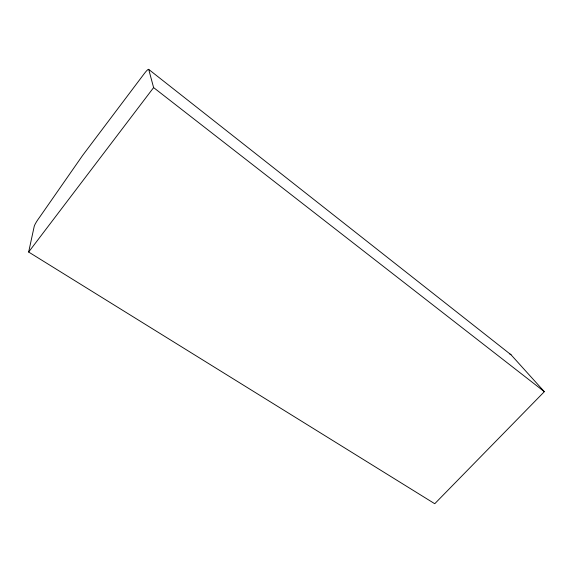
<?xml version="1.0" encoding="UTF-8"?>
<svg xmlns="http://www.w3.org/2000/svg" width="573" height="573" viewBox="0 0 573 573"><rect width="100%" height="100%" fill="white"/><g stroke="black" fill="none" stroke-linecap="round" stroke-linejoin="round"><path stroke-width="0.86" d="M28.65 252.034L34.215 226.378A8.258 1.153 -55.6 0 1 39.501 217.382L82.662 155.376L144.195 73.724A7.034 1.003 -54 0 1 148.708 69.405L511.03 354.773L544.35 391.674L434.742 503.724L28.65 252.034L153.607 87.597L148.708 69.405M153.607 87.597L544.35 391.674M509.863 354.085A5.372 3.445 -49.7 0 1 511.03 354.773"/></g></svg>
